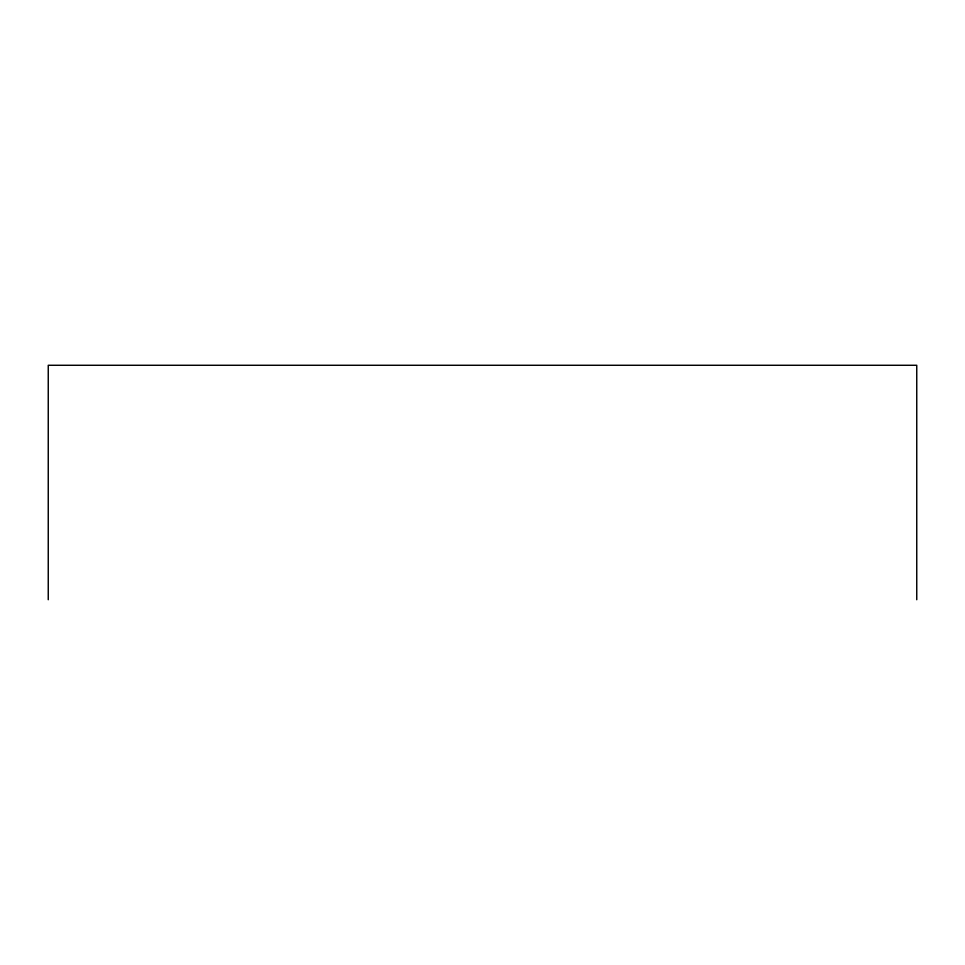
<?xml version="1.0" encoding="UTF-8"?>
<svg xmlns="http://www.w3.org/2000/svg" width="965" height="965" viewBox="0 0 965 965"><rect width="100%" height="100%" fill="white"/><g stroke="black" fill="none" stroke-linecap="round" stroke-linejoin="round"><path stroke-width="1.45" d="M916.75 599.723L916.75 365.277L48.25 365.277L48.25 599.723"/></g></svg>
